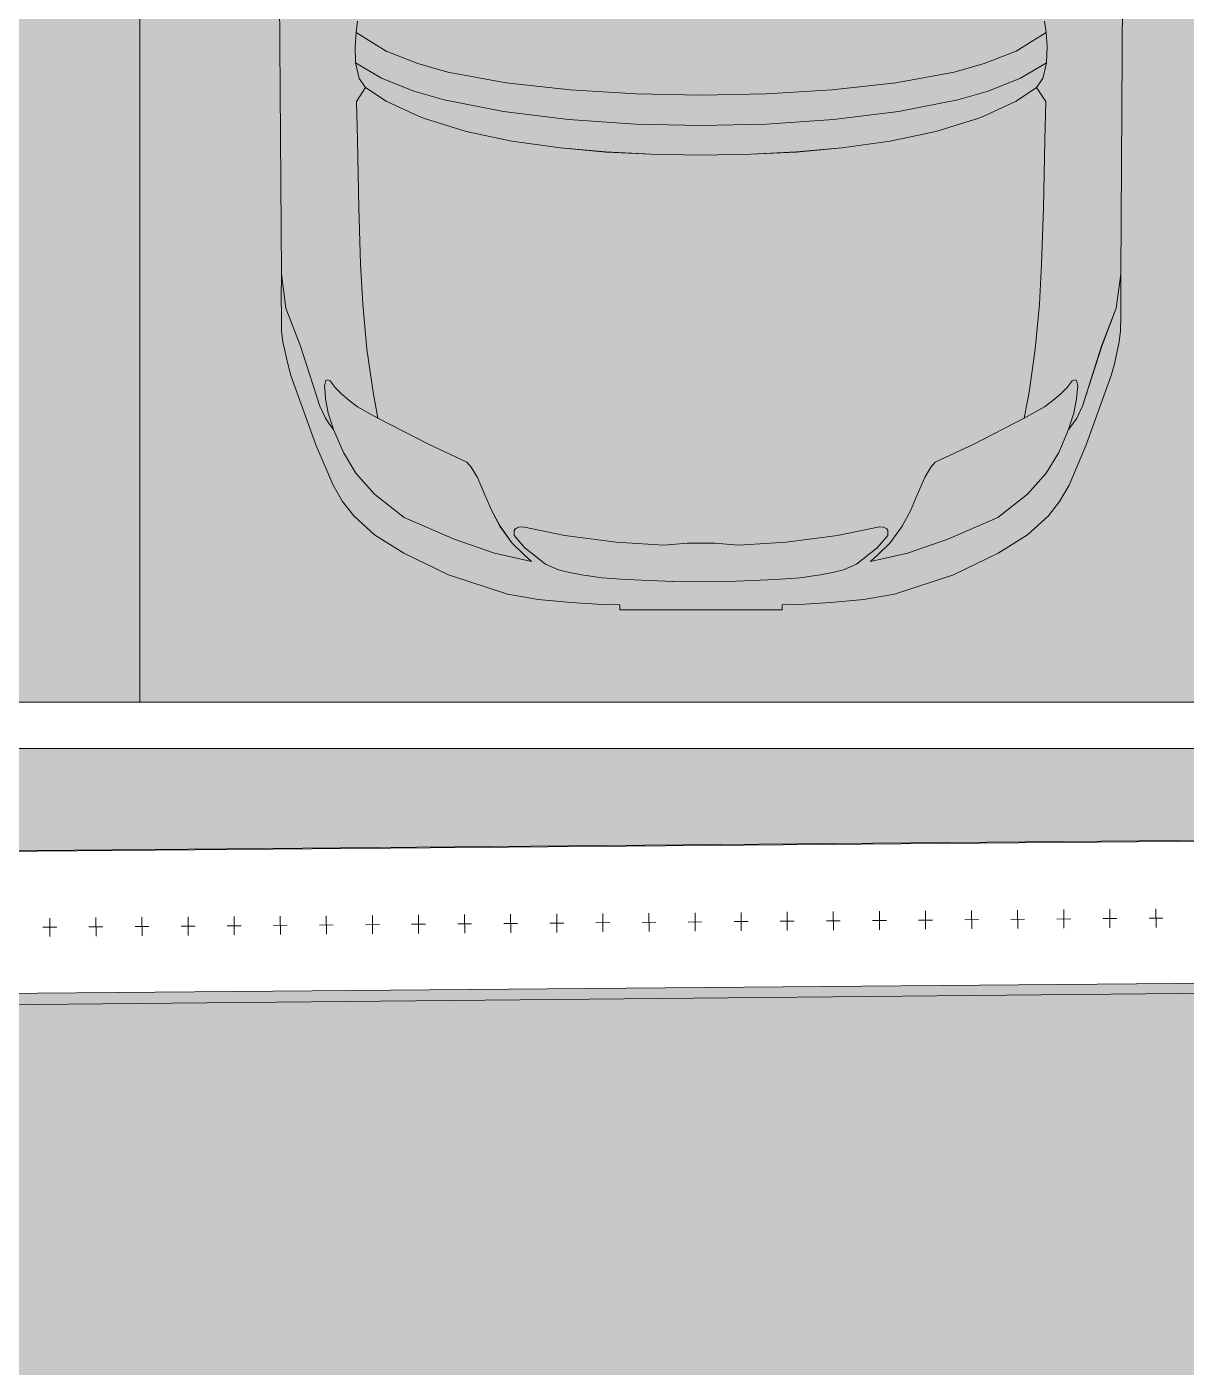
# Model space of a CAD drawing. Header units: millimetres. Extents: x -284281 to 1648660, y -821378 to -151356.
# Drawn here: x 225293 to 227802, y -272126 to -269226 of the extents above; entities that cross this region are included whole.
import ezdxf

# ---------------------------------------------------------------- set-up
doc = ezdxf.new("R2010")
doc.units = ezdxf.units.MM
doc.header["$MEASUREMENT"] = 0
doc.set_wipeout_variables(frame=1)
doc.linetypes.add('Wipeout_Contour', pattern=[1000, 0, -1000])
for name, color, linetype in [('Cars', 7, 'Continuous'), ('Divers - Dessin général', 7, 'Continuous'), ('Extérieur - Environnement', 7, 'Continuous'), ('Structure - Murs extérieurs', 7, 'Continuous'), ('TopoAlt', 7, 'Continuous')]:
    doc.layers.add(name, color=color, linetype=linetype)

# ---------------------------------------------------------------- blocks, each defined once
blk = doc.blocks.new('Dalle_3_1', base_point=(227756.7, -270775.9))
at = {"linetype": 'Continuous', "lineweight": 0, "true_color": 0x90b349}
blk.add_hatch(color=55, dxfattribs=at).paths.add_polyline_path([(227756.7, -270775.9), (227729.6, -270775.9), (227752.2, -270785.9)])
at = {"color": 7, "linetype": 'Continuous', "lineweight": 5, "flags": 128}
blk.add_lwpolyline([(227756.7, -270775.9), (227729.6, -270775.9), (227752.2, -270785.9)], close=True, dxfattribs=at)
blk = doc.blocks.new('Dalle_13_1', base_point=(250537.6, -270787.4))
at = {"linetype": 'Continuous', "lineweight": 0, "true_color": 0x90b349}
blk.add_hatch(color=55, dxfattribs=at).paths.add_polyline_path([(250537.6, -270787.4), (220537.6, -270787.4), (220537.6, -273253.3), (250548.6, -273114.3), (250537.7, -271092.1), (250537.7, -271092.1, -0.001346), (250537.6, -271062.3), (250537.6, -271062.3)])
at = {"color": 7, "linetype": 'Continuous', "lineweight": 5, "flags": 128}
blk.add_lwpolyline([(250537.6, -270787.4), (220537.6, -270787.4), (220537.6, -273253.3), (250548.6, -273114.3), (250537.7, -271092.1), (250537.7, -271092.1, -0.001346), (250537.6, -271062.3), (250537.6, -271062.3)], format="xyb", close=True, dxfattribs=at)
blk = doc.blocks.new('Mur_56_1', base_point=(218049.6, -271371.5))
at = {"color": 254, "linetype": 'Wipeout_Contour', "lineweight": 0, "ltscale": 1434044.950907383}
blk.add_wipeout([(218049.6, -271371.5), (250537.3, -271087.3), (250534.6, -270787.3), (218047, -271071.5)], dxfattribs=at).dxf.layer = 'TopoAlt'
at = {"layer": 'TopoAlt', "color": 190, "linetype": 'Continuous', "lineweight": 5, "true_color": 0x8002ff, "flags": 128}
for points in [[(250534.6, -270787.3), (218047, -271071.5)], [(218049.6, -271371.5), (250537.3, -271087.3)]]:
    blk.add_lwpolyline(points, dxfattribs=at)
blk = doc.blocks.new('Mur_61_1', base_point=(250537.6, -270787.3))
at = {"color": 254, "linetype": 'Wipeout_Contour', "lineweight": 0, "ltscale": 1436123.093929387}
blk.add_wipeout([(220637.6, -270787.3), (250437.6, -270787.3), (250437.6, -270687.3), (220637.6, -270687.3)], dxfattribs=at).dxf.layer = 'Structure - Murs extérieurs'
at = {"layer": 'Structure - Murs extérieurs', "color": 7, "linetype": 'Continuous', "lineweight": 5, "flags": 128}
for points in [[(250437.6, -270687.3), (220637.6, -270687.3)], [(220537.6, -270787.3), (250537.6, -270787.3)]]:
    blk.add_lwpolyline(points, dxfattribs=at)
blk = doc.blocks.new('Garde-corps_1_1')
at = {"color": 7, "linetype": 'Continuous', "lineweight": 5}
for p, q in [((225342.7, -271154.1), (225343, -271194.1)), ((225442.4, -271153.3), (225442.8, -271193.2)), ((225542.2, -271152.4), (225542.5, -271192.4)), ((225641.9, -271151.6), (225642.3, -271191.6)), ((225741.7, -271150.8), (225742, -271190.8)), ((225841.5, -271150), (225841.8, -271190)), ((225941.2, -271149.2), (225941.5, -271189.2)), ((226041, -271148.3), (226041.3, -271188.3)), ((226140.7, -271147.5), (226141.1, -271187.5)), ((226240.5, -271146.7), (226240.8, -271186.7)), ((226340.2, -271145.9), (226340.6, -271185.9)), ((226440, -271145.1), (226440.3, -271185.1)), ((226539.8, -271144.2), (226540.1, -271184.2)), ((226639.5, -271143.4), (226639.8, -271183.4)), ((226739.3, -271142.6), (226739.6, -271182.6)), ((226839, -271141.8), (226839.3, -271181.8)), ((226938.8, -271141), (226939.1, -271181)), ((227053.7, -271160), (227023.7, -271160.3)), ((227038.5, -271140.1), (227038.9, -271180.1)), ((227153.5, -271159.2), (227123.5, -271159.4)), ((227138.3, -271139.3), (227138.6, -271179.3)), ((227253.2, -271158.4), (227223.2, -271158.6)), ((227238, -271138.5), (227238.4, -271178.5)), ((227353, -271157.6), (227323, -271157.8)), ((227337.8, -271137.7), (227338.1, -271177.7)), ((227452.7, -271156.7), (227422.7, -271157)), ((227437.6, -271136.9), (227437.9, -271176.9)), ((227552.5, -271155.9), (227522.5, -271156.2)), ((227537.3, -271136), (227537.6, -271176)), ((227652.2, -271155.1), (227622.2, -271155.3)), ((227637.1, -271135.2), (227637.4, -271175.2)), ((227752, -271154.3), (227722, -271154.5)), ((227736.8, -271134.4), (227737.2, -271174.4)), ((225357.8, -271173.9), (225327.8, -271174.2)), ((225457.6, -271173.1), (225427.6, -271173.4)), ((225557.4, -271172.3), (225527.4, -271172.6)), ((225657.1, -271171.5), (225627.1, -271171.7)), ((225756.9, -271170.7), (225726.9, -271170.9)), ((225856.6, -271169.8), (225826.6, -271170.1)), ((225956.4, -271169), (225926.4, -271169.3)), ((226056.1, -271168.2), (226026.1, -271168.5)), ((226155.9, -271167.4), (226125.9, -271167.6)), ((226255.6, -271166.6), (226225.6, -271166.8)), ((226355.4, -271165.8), (226325.4, -271166)), ((226455.2, -271164.9), (226425.2, -271165.2)), ((226554.9, -271164.1), (226524.9, -271164.4)), ((226654.7, -271163.3), (226624.7, -271163.5)), ((226754.4, -271162.5), (226724.4, -271162.7)), ((226854.2, -271161.7), (226824.2, -271161.9)), ((226953.9, -271160.8), (226923.9, -271161.1))]:
    blk.add_line(p, q, dxfattribs=at)
blk = doc.blocks.new('Garde-corps_3_1')
at = {"color": 7, "linetype": 'Continuous', "lineweight": 5}
for p, q in [((225342.7, -271154.1), (225343, -271194.1)), ((225442.4, -271153.3), (225442.8, -271193.2)), ((225542.2, -271152.4), (225542.5, -271192.4)), ((225641.9, -271151.6), (225642.3, -271191.6)), ((225741.7, -271150.8), (225742, -271190.8)), ((225841.5, -271150), (225841.8, -271190)), ((225941.2, -271149.2), (225941.5, -271189.2)), ((226041, -271148.3), (226041.3, -271188.3)), ((226140.7, -271147.5), (226141.1, -271187.5)), ((226240.5, -271146.7), (226240.8, -271186.7)), ((226340.2, -271145.9), (226340.6, -271185.9)), ((226440, -271145.1), (226440.3, -271185.1)), ((226539.8, -271144.2), (226540.1, -271184.2)), ((226639.5, -271143.4), (226639.8, -271183.4)), ((226739.3, -271142.6), (226739.6, -271182.6)), ((226839, -271141.8), (226839.3, -271181.8)), ((226938.8, -271141), (226939.1, -271181)), ((227053.7, -271160), (227023.7, -271160.3)), ((227038.5, -271140.1), (227038.9, -271180.1)), ((227153.5, -271159.2), (227123.5, -271159.4)), ((227138.3, -271139.3), (227138.6, -271179.3)), ((227253.2, -271158.4), (227223.2, -271158.6)), ((227238, -271138.5), (227238.4, -271178.5)), ((227353, -271157.6), (227323, -271157.8)), ((227337.8, -271137.7), (227338.1, -271177.7)), ((227452.7, -271156.7), (227422.7, -271157)), ((227437.6, -271136.9), (227437.9, -271176.9)), ((227552.5, -271155.9), (227522.5, -271156.2)), ((227537.3, -271136), (227537.6, -271176)), ((227652.2, -271155.1), (227622.2, -271155.3)), ((227637.1, -271135.2), (227637.4, -271175.2)), ((227752, -271154.3), (227722, -271154.5)), ((227736.8, -271134.4), (227737.2, -271174.4)), ((225357.8, -271173.9), (225327.8, -271174.2)), ((225457.6, -271173.1), (225427.6, -271173.4)), ((225557.4, -271172.3), (225527.4, -271172.6)), ((225657.1, -271171.5), (225627.1, -271171.7)), ((225756.9, -271170.7), (225726.9, -271170.9)), ((225856.6, -271169.8), (225826.6, -271170.1)), ((225956.4, -271169), (225926.4, -271169.3)), ((226056.1, -271168.2), (226026.1, -271168.5)), ((226155.9, -271167.4), (226125.9, -271167.6)), ((226255.6, -271166.6), (226225.6, -271166.8)), ((226355.4, -271165.8), (226325.4, -271166)), ((226455.2, -271164.9), (226425.2, -271165.2)), ((226554.9, -271164.1), (226524.9, -271164.4)), ((226654.7, -271163.3), (226624.7, -271163.5)), ((226754.4, -271162.5), (226724.4, -271162.7)), ((226854.2, -271161.7), (226824.2, -271161.9)), ((226953.9, -271160.8), (226923.9, -271161.1))]:
    blk.add_line(p, q, dxfattribs=at)
blk = doc.blocks.new('Car 0025')
at = {"layer": 'Cars', "color": 7, "linetype": 'Continuous', "lineweight": 13}
for p, q in [((-924.7, 1389.7), (-920.5, 734.5)), ((-924.7, 1389.7), (-920.5, 734.5)), ((896.3, 734.5), (900.5, 1389.7)), ((900.5, 1389.7), (896.3, 734.5)), ((-755.5, 1282.4), (-758.8, 1257.5)), ((731.3, 1282.4), (734.6, 1257.5)), ((-758.8, 1257.5), (-760.9, 1227.1)), ((-694, 1217.1), (-758.8, 1257.5)), ((669.8, 1217.1), (734.6, 1257.5)), ((734.6, 1257.5), (736.7, 1227.1)), ((-760.9, 1227.1), (-760.1, 1191.7)), ((736.7, 1227.1), (735.9, 1191.7)), ((-703.8, 1158.5), (-760.1, 1191.7)), ((-760.1, 1191.7), (-751.8, 1158)), ((-625.2, 1190.8), (-694, 1217.1)), ((-560.1, 1172.1), (-625.2, 1190.8)), ((535.9, 1172.1), (601, 1190.8)), ((601, 1190.8), (669.8, 1217.1)), ((679.6, 1158.5), (735.9, 1191.7)), ((735.9, 1191.7), (727.6, 1158)), ((-433.8, 1148.7), (-560.1, 1172.1)), ((409.6, 1148.7), (535.9, 1172.1)), ((-738.5, 1138.6), (-758, 1108.3)), ((-751.8, 1158), (-751.8, 1158)), ((-738.5, 1138.6), (-751.8, 1158)), ((-738.5, 1138.6), (-738.5, 1138.6)), ((-738.5, 1138.6), (-693.9, 1108.9)), ((-633.6, 1130.9), (-703.8, 1158.5)), ((-295.6, 1133.3), (-433.8, 1148.7)), ((-152.7, 1124.9), (-295.6, 1133.3)), ((128.5, 1124.9), (271.4, 1133.3)), ((271.4, 1133.3), (409.6, 1148.7)), ((609.4, 1130.9), (679.6, 1158.5)), ((714.3, 1138.6), (669.7, 1108.9)), ((714.3, 1138.6), (727.6, 1158)), ((714.3, 1138.6), (714.3, 1138.6)), ((714.3, 1138.6), (733.8, 1108.3)), ((727.6, 1158), (727.6, 1158)), ((-758, 1108.3), (-755.8, 1024.9)), ((-693.9, 1108.9), (-624, 1076.3)), ((-567.9, 1112.1), (-633.6, 1130.9)), ((-439.5, 1086.6), (-567.9, 1112.1)), ((-12.1, 1122.4), (-152.7, 1124.9)), ((-12.1, 1122.4), (128.5, 1124.9)), ((415.3, 1086.6), (543.7, 1112.1)), ((543.7, 1112.1), (609.4, 1130.9)), ((669.7, 1108.9), (599.8, 1076.3)), ((733.8, 1108.3), (731.7, 1024.9)), ((-624, 1076.3), (-610.9, 1071.4)), ((-298.8, 1069.2), (-439.5, 1086.6)), ((274.6, 1069.2), (415.3, 1086.6)), ((599.8, 1076.3), (586.8, 1071.4)), ((-610.9, 1071.4), (-520.4, 1043.6)), ((-154, 1059.4), (-298.8, 1069.2)), ((-12.1, 1056.3), (-154, 1059.4)), ((-12.1, 1056.3), (129.8, 1059.4)), ((129.8, 1059.4), (274.6, 1069.2)), ((586.8, 1071.4), (496.2, 1043.6)), ((-755.8, 1025), (-753.2, 878.1)), ((-755.8, 1024.9), (-755.8, 1024.9)), ((-520.4, 1043.6), (-421.4, 1022.7)), ((-421.4, 1022.7), (-316.5, 1007.9)), ((397.2, 1022.7), (292.3, 1007.9)), ((496.2, 1043.6), (397.2, 1022.7)), ((731.7, 1025), (729, 878.1)), ((731.6, 1024.9), (731.6, 1024.9)), ((-316.5, 1007.9), (-218.5, 999.1)), ((-218.5, 999.1), (-119.9, 994.1)), ((-119.9, 994.1), (-12.1, 992.4)), ((95.7, 994.1), (-12.1, 992.4)), ((194.3, 999.1), (95.7, 994.1)), ((292.3, 1007.9), (194.3, 999.1)), ((-753.2, 878.1), (-748.9, 756.7)), ((729, 878.1), (724.7, 756.7)), ((-748.9, 756.7), (-744.4, 670.1)), ((724.7, 756.7), (720.2, 670.1)), ((-920.5, 734.5), (-920.6, 683.7)), ((-920.5, 734.5), (-920.6, 683.7)), ((-920.5, 734.5), (-910.7, 661.1)), ((896.3, 734.5), (886.5, 661.1)), ((896.4, 683.7), (896.3, 734.5)), ((896.3, 734.5), (896.4, 683.7)), ((-920.6, 683.7), (-920.5, 645.6)), ((-920.6, 683.7), (-920.5, 645.6)), ((-744.4, 670.2), (-735.6, 572.8)), ((-735.6, 572.8), (-744.3, 670.1)), ((720.2, 670.2), (711.4, 572.8)), ((711.4, 572.8), (720.1, 670.1)), ((896.3, 645.6), (896.4, 683.7)), ((896.4, 683.7), (896.3, 645.6)), ((-920.5, 645.6), (-920, 612.5)), ((-920.5, 645.6), (-920, 612.5)), ((-910.7, 661.1), (-879.2, 578.8)), ((886.5, 661.1), (855, 578.8)), ((895.8, 612.5), (896.3, 645.6)), ((896.3, 645.6), (895.8, 612.5)), ((-920, 612.5), (-917.2, 588.4)), ((-920, 612.5), (-917.2, 588.4)), ((-899.6, 632.1), (-899.5, 631.1)), ((875.4, 632.1), (875.3, 631.1)), ((893, 588.4), (895.8, 612.5)), ((895.8, 612.5), (893, 588.4)), ((-917.2, 588.4), (-906.8, 541)), ((-906.8, 541), (-917.2, 588.4)), ((882.6, 541), (893, 588.4)), ((882.6, 541), (893, 588.4)), ((-879.2, 578.8), (-837.6, 449.2)), ((-735.6, 572.8), (-722, 479.6)), ((711.4, 572.8), (697.8, 479.6)), ((855, 578.8), (813.4, 449.2)), ((-906.8, 541), (-899.8, 515.5)), ((-899.8, 515.5), (-906.8, 541)), ((875.6, 515.5), (882.6, 541)), ((875.6, 515.5), (882.6, 541)), ((-899.8, 515.5), (-846, 365.6)), ((-846, 365.6), (-899.8, 515.5)), ((-824.6, 504.7), (-827.3, 493)), ((-820.1, 506), (-824.6, 504.7)), ((-815.2, 503.8), (-820.1, 506)), ((-804.3, 489.5), (-815.2, 503.8)), ((780.1, 489.5), (791, 503.8)), ((791, 503.8), (795.9, 506)), ((795.9, 506), (800.4, 504.7)), ((800.4, 504.7), (803.1, 493)), ((821.8, 365.6), (875.6, 515.5)), ((821.8, 365.6), (875.6, 515.5)), ((-827.3, 493), (-826, 479.9)), ((-826, 479.9), (-825, 465)), ((-825, 465), (-819.1, 434.2)), ((-790.7, 476), (-804.3, 489.5)), ((-773.6, 461.2), (-790.7, 476)), ((-722, 479.6), (-711.7, 423.4)), ((697.8, 479.6), (687.5, 423.4)), ((749.4, 461.2), (766.5, 476)), ((766.5, 476), (780.1, 489.5)), ((800.8, 465), (794.9, 434.2)), ((801.8, 479.9), (800.8, 465)), ((803.1, 493), (801.8, 479.9)), ((-825.2, 422.9), (-837.6, 449.2)), ((-755.7, 447.9), (-773.6, 461.2)), ((-711.7, 423.4), (-755.7, 447.9)), ((687.5, 423.4), (731.5, 447.9)), ((731.5, 447.9), (749.4, 461.2)), ((801, 422.9), (813.4, 449.2)), ((-814.8, 408.3), (-825.2, 422.9)), ((-819.1, 434.2), (-812.8, 414.4)), ((-807.5, 399), (-814.8, 408.3)), ((-812.8, 414.4), (-807.5, 399)), ((-602.3, 367), (-711.7, 423.4)), ((578.1, 367), (687.5, 423.4)), ((788.6, 414.4), (783.3, 399)), ((783.3, 399), (790.6, 408.3)), ((794.9, 434.2), (788.6, 414.4)), ((790.6, 408.3), (801, 422.9)), ((-786.3, 348.7), (-807.5, 399)), ((762.1, 348.7), (783.3, 399)), ((-846, 365.6), (-808.7, 278.6)), ((-808.7, 278.6), (-846, 365.6)), ((-759.1, 304.4), (-786.3, 348.7)), ((-518.8, 327.9), (-602.3, 367)), ((494.6, 327.9), (578.1, 367)), ((734.9, 304.4), (762.1, 348.7)), ((784.5, 278.6), (821.8, 365.6)), ((784.5, 278.6), (821.8, 365.6)), ((-509.5, 317.5), (-518.8, 327.9)), ((485.3, 317.5), (494.6, 327.9)), ((-718.8, 259), (-759.1, 304.4)), ((-496.3, 294.8), (-509.5, 317.5)), ((-480.1, 257), (-496.3, 294.8)), ((455.9, 257), (472.1, 294.8)), ((472.1, 294.8), (485.3, 317.5)), ((694.6, 259), (734.9, 304.4)), ((-808.7, 278.6), (-788.2, 243.2)), ((-808.7, 278.6), (-788.2, 243.2)), ((764, 243.2), (784.5, 278.6)), ((784.5, 278.6), (764, 243.2)), ((-788.2, 243.2), (-764, 211.8)), ((-788.2, 243.2), (-764, 211.8)), ((-654.4, 208.3), (-718.8, 259)), ((-465.1, 222.6), (-480.1, 257)), ((440.9, 222.6), (455.9, 257)), ((630.2, 208.3), (694.6, 259)), ((739.8, 211.8), (764, 243.2)), ((764, 243.2), (739.8, 211.8)), ((-764, 211.8), (-719, 170.5)), ((-764, 211.8), (-719, 170.5)), ((-654.4, 208.3), (-546.4, 161.2)), ((-447.3, 189.6), (-465.1, 222.6)), ((423.1, 189.6), (440.9, 222.6)), ((630.2, 208.3), (522.2, 161.2)), ((694.8, 170.5), (739.8, 211.8)), ((739.8, 211.8), (694.8, 170.5)), ((-421.5, 153.3), (-447.3, 189.6)), ((-416.6, 180.1), (-414.1, 184)), ((-416.4, 169.3), (-416.6, 180.1)), ((-414.1, 184), (-406.9, 187.6)), ((-406.9, 187.6), (-398, 187.9)), ((-398, 187.9), (-307.1, 169.4)), ((373.8, 187.9), (282.9, 169.4)), ((382.7, 187.6), (373.8, 187.9)), ((389.9, 184), (382.7, 187.6)), ((392.4, 180.1), (389.9, 184)), ((392.2, 169.3), (392.4, 180.1)), ((397.3, 153.3), (423.1, 189.6)), ((-719, 170.5), (-655.3, 130.9)), ((-719, 170.5), (-655.3, 130.9)), ((-546.4, 161.2), (-459.2, 131.1)), ((-395.7, 128), (-421.5, 153.3)), ((-393.4, 142.5), (-416.4, 169.3)), ((-307.1, 169.4), (-196.1, 155)), ((-196.1, 155), (-92.9, 148.1)), ((-41.8, 152.8), (-92.9, 148.1)), ((-41.8, 152.8), (-11.3, 152.8)), ((17.6, 152.8), (-12.9, 152.8)), ((17.6, 152.8), (68.7, 148.1)), ((171.9, 155), (68.7, 148.1)), ((282.9, 169.4), (171.9, 155)), ((369.2, 142.5), (392.2, 169.3)), ((371.5, 128), (397.3, 153.3)), ((522.2, 161.2), (435, 131.1)), ((631.1, 130.9), (694.8, 170.5)), ((694.8, 170.5), (631.1, 130.9)), ((-655.3, 130.9), (-558.5, 84.1)), ((-655.3, 130.9), (-558.5, 84.1)), ((-378.9, 113.2), (-459.2, 131.1)), ((-378.9, 113.2), (-395.7, 128)), ((-348.6, 107.3), (-393.4, 142.5)), ((324.4, 107.3), (369.2, 142.5)), ((354.7, 113.2), (435, 131.1)), ((354.7, 113.2), (371.5, 128)), ((534.3, 84.1), (631.1, 130.9)), ((631.1, 130.9), (534.3, 84.1)), ((-320.4, 95.1), (-348.6, 107.3)), ((-320.4, 95.1), (-296.9, 89)), ((-296.9, 89), (-270.9, 84)), ((272.7, 89), (246.7, 84)), ((296.3, 95.1), (272.7, 89)), ((296.3, 95.1), (324.4, 107.3)), ((-558.5, 84.1), (-431, 42.5)), ((-431, 42.5), (-558.5, 84.1)), ((-270.9, 84), (-226, 78.1)), ((-226, 78.1), (-174.1, 74.2)), ((-54.7, 69.2), (-174.1, 74.2)), ((-73.2, 69.9), (-72.6, 69.9)), ((-12.1, 69.6), (-54.7, 69.2)), ((-12.1, 69.6), (30.5, 69.2)), ((30.5, 69.2), (149.9, 74.2)), ((49, 69.9), (48.4, 69.9)), ((201.8, 78.1), (149.9, 74.2)), ((246.7, 84), (201.8, 78.1)), ((406.8, 42.5), (534.3, 84.1)), ((406.8, 42.5), (534.3, 84.1)), ((-431, 42.5), (-364.7, 30.9)), ((-364.7, 30.9), (-431, 42.5)), ((-364.7, 30.9), (-293.1, 24.3)), ((-293.1, 24.3), (-364.7, 30.9)), ((268.9, 24.3), (340.5, 30.9)), ((268.9, 24.3), (340.5, 30.9)), ((340.5, 30.9), (406.8, 42.5)), ((340.5, 30.9), (406.8, 42.5)), ((-293.1, 24.3), (-225.1, 20.2)), ((-225.1, 20.2), (-293.1, 24.3)), ((-225.1, 20.2), (-187.9, 19.2)), ((-187.9, 19.2), (-225.1, 20.2)), ((-187.9, 19.2), (-187.9, 8.3)), ((-187.9, 8.3), (-187.9, 19.2)), ((-187.9, 8.3), (163.7, 8.3)), ((-187.9, 8.3), (-12.1, 8.3)), ((163.7, 8.3), (-12.1, 8.3)), ((163.7, 19.2), (200.9, 20.2)), ((163.7, 19.2), (200.9, 20.2)), ((163.7, 8.3), (163.7, 19.2)), ((163.7, 8.3), (163.7, 19.2)), ((200.9, 20.2), (268.9, 24.3)), ((200.9, 20.2), (268.9, 24.3))]:
    blk.add_line(p, q, dxfattribs=at)

msp = doc.modelspace()

# ---------------------------------------------------------------- hatches: boundary and pattern name
at = {"linetype": 'Continuous', "lineweight": 0, "true_color": 0x6f6f6f}
h = msp.add_hatch(color=8, dxfattribs=at)
h.paths.add_polyline_path([(141848.4421, -295062.57111), (269220.82107, -293826.86817), (269220.82107, -270902.73426), (268763.04853, -270902.73426), (254213.59981, -271040.57524), (254213.59981, -163437.63526), (153156.19977, -163437.63526), (153156.19977, -271040.57524), (153182.9625, -271040.57014), (153183.14559, -272000.51417, -0.4094273642), (149183.68145, -275935.04226), (141848.4421, -275935.04226)])
h.paths.add_polyline_path([(158435.58359, -260639.95299), (155145.58359, -260639.95299), (155145.58359, -248364.9528), (155145.58359, -243089.97435), (155145.58359, -242189.97435), (158435.58359, -242189.97435)], flags=0)
h.paths.add_polyline_path([(161503.43335, -171995.57011), (161503.43335, -193810.57122), (161503.43335, -230015.57011), (161503.43335, -260810.57129), (196775.04197, -260810.57129), (196775.04197, -222495.57011), (186955.54197, -222495.57011), (186955.54197, -218295.57011), (196754.55038, -218295.57011), (196754.55038, -208495.57004), (196754.55038, -204495.57011), (193355.54197, -204495.57011), (193355.54197, -195161.53481), (195576.03357, -195161.53481), (195576.03357, -189810.57129), (217850.06795, -189810.57129), (217850.06795, -262266.88531), (245610.04479, -262266.88531), (245610.04479, -253395.57129), (245626.03357, -253395.57129), (246426.03357, -253395.57129), (247826.03357, -253395.57129), (247826.03357, -248005.57129), (247826.03357, -246605.57129), (245626.03357, -246605.57129), (245610.04479, -246605.57129), (245610.04479, -171995.57011), (212806.27958, -171995.57011)], flags=0)
h.paths.add_polyline_path([(162737.04244, -269433.91257, -0.0903186603), (162858.77258, -268727.62319, -0.2014487277), (163912.63869, -267592.73981, -0.1042114453), (164718.00561, -267415.05524), (165317.97869, -267409.37112, -0.1040446075), (166125.35422, -267571.24421, -0.2382554567), (167284.25653, -268953.31764, -0.0551886218), (167336.83602, -269390.33428), (167338.93075, -269611.43843), (167351.04633, -270890.26697), (167092.5827, -271892.76052, -0.2679491924), (165370.08316, -272909.1243), (164770.11009, -272914.80843, -0.1937174639), (163379.25202, -272370.18517, -0.0705687558), (163028.66346, -271931.26196, -0.1316524976), (162751.25276, -270933.84526)], flags=0)
h.paths.add_polyline_path([(175327.75206, -275599.00212, -0.4157910988), (173316.98603, -273599.0311), (173316.98603, -273452.05237), (173330.48786, -267377.82411, -0.3805567013), (175316.98603, -265609.82626), (175394.71409, -265609.82626), (175394.71409, -270609.82626), (190394.71409, -270609.82626), (190394.71409, -265609.82626), (195356.19118, -265609.82626, -0.4142135624), (196856.19118, -267109.82626), (196856.19118, -273660.69924, -0.3455016121), (195137.28541, -275433.43196)], flags=0)
h.paths.add_polyline_path([(205510.09252, -271504.08297, -0.1344739343), (205230.94767, -270484.93746), (205230.94767, -268984.93746, -0.4142135624), (207230.94767, -266984.93746), (207830.94767, -266984.93746, -0.4142135624), (209830.94767, -268984.93746), (209830.94767, -270484.93746, -0.1288203455), (209574.03043, -271465.58136, -0.2709362909), (207830.94767, -272484.93746), (207230.94767, -272484.93746, -0.2649799965)], flags=0)
h.paths.add_polyline_path([(217862.68721, -273329.32486), (217869.94938, -267730.33623, -0.0985615086), (218100.71805, -266943.72092), (218117.68082, -266951.54513, -0.2588490016), (219955.479, -265605.82722), (219953.14148, -265587.29374), (220637.56856, -265587.29374), (220637.56856, -265687.29374), (220637.56856, -270687.29374), (250537.56856, -270687.29374), (250537.56856, -265687.29374), (252208.00356, -265687.29374), (254186.29382, -265687.29374), (254186.29382, -267687.29374), (254186.29382, -271062.25464, 0.001345761), (254186.3228, -271073.02067), (254197.20856, -273095.23292, -0.4142135624), (252208.00356, -275105.96997), (243484.53401, -275105.96997, -0.0051889555), (243431.43827, -275116.10287), (235447.992, -275196.19066), (220071.01237, -275253.23979, -0.3865533313), (217873.0891, -273475.38502, -0.0251892193)], flags=0)
at = {"linetype": 'Continuous', "lineweight": 0, "true_color": 0x90b349}
msp.add_hatch(color=55, dxfattribs=at).paths.add_polyline_path([(250537.56856, -270787.35355), (220537.56856, -270787.35355), (220537.56856, -273253.26877), (250548.61514, -273114.34105), (250537.72938, -271092.1288), (250537.66391, -271092.12915, -0.001345761), (250537.5835, -271062.25464), (250537.56856, -271062.25464)])

# ---------------------------------------------------------------- linework, layer by layer
at = {"color": 9, "linetype": 'Continuous', "lineweight": 5}
msp.add_lwpolyline([(217873.0891, -273475.38502, 0.3865533313), (220071.01237, -275253.23979), (235447.992, -275196.19066), (243431.43827, -275116.10287, 0.0051889555), (243484.53401, -275105.96997), (252208.00356, -275105.96997, 0.4142135624), (254197.20856, -273095.23292), (254186.3228, -271073.02067, -0.001345761), (254186.29382, -271062.25464), (254186.29382, -267687.29374), (254186.29382, -265687.29374), (252208.00356, -265687.29374), (250537.56856, -265687.29374), (250537.56856, -270687.29374), (220637.56856, -270687.29374), (220637.56856, -265687.29374), (220637.56856, -265587.29374), (219953.14148, -265587.29374), (219955.479, -265605.82722, 0.2588490016), (218117.68082, -266951.54513), (218100.71805, -266943.72092, 0.0985615086), (217869.94938, -267730.33623), (217862.68721, -273329.32486, 0.0251892193)], format="xyb", close=True, dxfattribs=at)
at = {"color": 7, "linetype": 'Continuous', "lineweight": 5}
msp.add_lwpolyline([(250537.56856, -270787.35355), (220537.56856, -270787.35355), (220537.56856, -273253.26877), (250548.61514, -273114.34105), (250537.72938, -271092.1288), (250537.66391, -271092.12915, -0.001345761), (250537.5835, -271062.25464), (250537.56856, -271062.25464)], format="xyb", close=True, dxfattribs=at)
at = {"layer": 'Extérieur - Environnement', "color": 7, "linetype": 'Continuous', "lineweight": 13}
for p, q in [((225839.79262, -269106.12444), (225843.94365, -269761.2809)), ((225839.79262, -269106.12444), (225843.94365, -269761.2809)), ((227660.83428, -269761.2809), (227664.9853, -269106.12444)), ((227664.9853, -269106.12444), (227660.83428, -269761.2809)), ((226009.00238, -269213.35195), (226005.71237, -269238.27627)), ((227495.77554, -269213.35195), (227499.06555, -269238.27627)), ((226005.71237, -269238.27627), (226003.56921, -269268.70409)), ((226070.52568, -269278.71115), (226005.71237, -269238.27627)), ((227434.25224, -269278.71115), (227499.06555, -269238.27627)), ((227499.06555, -269238.27627), (227501.20871, -269268.70409)), ((226003.56921, -269268.70409), (226004.34856, -269304.06619)), ((227501.20871, -269268.70409), (227500.42936, -269304.06619)), ((226060.72695, -269337.28554), (226004.34856, -269304.06619)), ((226004.34856, -269304.06619), (226012.67652, -269337.78359)), ((226139.28148, -269304.96647), (226070.52238, -269278.70989)), ((227365.49645, -269304.96647), (227434.25554, -269278.70989)), ((227444.05097, -269337.28554), (227500.42936, -269304.06619)), ((227500.42936, -269304.06619), (227492.1014, -269337.78359)), ((226204.41747, -269323.67754), (226139.27519, -269304.96466)), ((226330.70959, -269347.10029), (226204.41203, -269323.67653)), ((227174.06833, -269347.10029), (227300.36589, -269323.67653)), ((227300.36046, -269323.67754), (227365.50273, -269304.96466)), ((226025.99246, -269357.14103), (226006.46151, -269387.53016)), ((226012.67652, -269337.78359), (226012.70278, -269337.79852)), ((226025.99246, -269357.14103), (226012.67652, -269337.78359)), ((226025.99826, -269357.18062), (226025.99246, -269357.14103)), ((226025.99826, -269357.18062), (226070.60131, -269386.89845)), ((226130.93028, -269364.90883), (226060.72695, -269337.28554)), ((226468.85327, -269362.46162), (226330.70959, -269347.10029)), ((227035.92465, -269362.46162), (227174.06833, -269347.10029)), ((227373.84764, -269364.90883), (227444.05097, -269337.28554)), ((227478.77966, -269357.18062), (227434.17661, -269386.89845)), ((227478.77966, -269357.18062), (227478.78546, -269357.14103)), ((227478.78546, -269357.14103), (227492.1014, -269337.78359)), ((227478.78546, -269357.14103), (227498.31641, -269387.53016)), ((227492.1014, -269337.78359), (227492.07514, -269337.79852)), ((226006.46151, -269387.53016), (226008.64052, -269470.88184)), ((226070.60131, -269386.89845), (226140.48014, -269419.47351)), ((226196.57699, -269383.67403), (226130.93028, -269364.90883)), ((226325.01931, -269409.2231), (226196.57699, -269383.67403)), ((226611.78321, -269370.86361), (226468.85082, -269362.46135)), ((226752.41805, -269373.42369), (226611.78108, -269370.86348)), ((226752.35987, -269373.42369), (226892.99684, -269370.86348)), ((226892.99471, -269370.86361), (227035.9271, -269362.46135)), ((227179.75861, -269409.2231), (227308.20093, -269383.67403)), ((227308.20093, -269383.67403), (227373.84764, -269364.90883)), ((227434.17661, -269386.89845), (227364.29778, -269419.47351)), ((227498.31641, -269387.53016), (227496.1374, -269470.88184)), ((226140.48014, -269419.47351), (226153.54053, -269424.33559)), ((226465.70071, -269426.56247), (226325.01931, -269409.2231)), ((227039.07721, -269426.56247), (227179.75861, -269409.2231)), ((227364.29778, -269419.47351), (227351.23739, -269424.33559)), ((226153.54053, -269424.33624), (226244.08144, -269452.15012)), ((226610.48515, -269436.38019), (226465.70071, -269426.56247)), ((226752.38896, -269439.48807), (226610.48515, -269436.38019)), ((226752.38896, -269439.48807), (226894.29277, -269436.38019)), ((226894.29277, -269436.38019), (227039.07721, -269426.56247)), ((227351.23739, -269424.33624), (227260.69648, -269452.15012)), ((226008.63938, -269470.81865), (226011.2848, -269617.64414)), ((226008.64177, -269470.86474), (226008.64224, -269470.88184)), ((226244.08144, -269452.15012), (226343.1289, -269473.07881)), ((226343.1289, -269473.07881), (226448.03596, -269487.90326)), ((227161.64902, -269473.07881), (227056.74196, -269487.90326)), ((227260.69648, -269452.15012), (227161.64902, -269473.07881)), ((227496.13854, -269470.81865), (227493.49312, -269617.64414)), ((227496.13615, -269470.86474), (227496.13568, -269470.88184)), ((226448.03596, -269487.90326), (226545.99751, -269496.69868)), ((226545.99751, -269496.69868), (226644.56994, -269501.67525)), ((226644.56994, -269501.67525), (226752.39546, -269503.41935)), ((226860.20798, -269501.67525), (226752.38246, -269503.41935)), ((226958.78041, -269496.69868), (226860.20798, -269501.67525)), ((227056.74196, -269487.90326), (226958.78041, -269496.69868)), ((226011.2848, -269617.64414), (226015.57686, -269739.10257)), ((227493.49312, -269617.64414), (227489.20106, -269739.10257)), ((226015.57686, -269739.10257), (226020.1139, -269825.64174)), ((227489.20106, -269739.10257), (227484.66402, -269825.64174)), ((225843.94365, -269761.2809), (225843.86053, -269812.10443)), ((225843.94365, -269761.2809), (225843.86053, -269812.10443)), ((225843.94365, -269761.2809), (225853.78672, -269834.64628)), ((227660.83428, -269761.2809), (227650.9912, -269834.64628)), ((227660.91739, -269812.10443), (227660.83428, -269761.2809)), ((227660.83428, -269761.2809), (227660.91739, -269812.10443)), ((225843.86053, -269812.10443), (225843.97135, -269850.17549)), ((225843.86053, -269812.10443), (225843.97135, -269850.17549)), ((226020.11198, -269825.6205), (226028.8927, -269922.93505)), ((226028.8927, -269922.93505), (226020.14171, -269825.64174)), ((227484.66594, -269825.6205), (227475.88522, -269922.93505)), ((227475.88522, -269922.93505), (227484.63621, -269825.64174)), ((227660.80657, -269850.17549), (227660.91739, -269812.10443)), ((227660.91739, -269812.10443), (227660.80657, -269850.17549)), ((225843.97135, -269850.17549), (225844.49816, -269883.28596)), ((225843.97135, -269850.17549), (225844.49816, -269883.28596)), ((225853.78672, -269834.64628), (225885.31238, -269917.01103)), ((227650.9912, -269834.64628), (227619.46554, -269917.01103)), ((227660.27976, -269883.28596), (227660.80657, -269850.17549)), ((227660.80657, -269850.17549), (227660.27976, -269883.28596)), ((225844.49816, -269883.28596), (225847.29866, -269907.43008)), ((225844.49816, -269883.28596), (225847.29866, -269907.43008)), ((225864.90148, -269863.68497), (225864.95298, -269864.69694)), ((227639.87645, -269863.68497), (227639.82494, -269864.69694)), ((227657.47926, -269907.43008), (227660.27976, -269883.28596)), ((227660.27976, -269883.28596), (227657.47926, -269907.43008)), ((225847.29866, -269907.43008), (225857.69625, -269954.78576)), ((225857.69625, -269954.78576), (225847.29866, -269907.43008)), ((227647.08167, -269954.78576), (227657.47926, -269907.43008)), ((227647.08167, -269954.78576), (227657.47926, -269907.43008)), ((225885.31238, -269917.01103), (225926.9133, -270046.60936)), ((226028.8927, -269922.93505), (226042.51488, -270016.17977)), ((227475.88522, -269922.93505), (227462.26304, -270016.17977)), ((227619.46554, -269917.01103), (227577.86462, -270046.60936)), ((225857.69625, -269954.78576), (225864.71123, -269980.29071)), ((225864.71123, -269980.29071), (225857.69625, -269954.78576)), ((227640.06669, -269980.29071), (227647.08167, -269954.78576)), ((227640.06669, -269980.29071), (227647.08167, -269954.78576)), ((225864.71123, -269980.29071), (225918.5294, -270130.22636)), ((225918.5294, -270130.22636), (225864.71123, -269980.29071)), ((225939.91787, -269991.06556), (225937.18451, -270002.76857)), ((225944.37137, -269989.80043), (225939.91787, -269991.06556)), ((225949.2591, -269991.95746), (225944.37137, -269989.80043)), ((225960.19787, -270006.24783), (225949.2591, -269991.95746)), ((227544.58006, -270006.24783), (227555.51882, -269991.95746)), ((227555.51882, -269991.95746), (227560.40655, -269989.80043)), ((227560.40655, -269989.80043), (227564.86005, -269991.06556)), ((227564.86005, -269991.06556), (227567.59341, -270002.76857)), ((227586.24852, -270130.22636), (227640.06669, -269980.29071)), ((227586.24852, -270130.22636), (227640.06669, -269980.29071)), ((225937.18451, -270002.76857), (225938.49834, -270015.8633)), ((225938.49834, -270015.8633), (225939.44466, -270030.7926)), ((225973.81994, -270019.78551), (225960.19787, -270006.24783)), ((225990.89346, -270034.58812), (225973.81994, -270019.78551)), ((226042.51071, -270016.15698), (226052.79121, -270072.41751)), ((227462.26721, -270016.15698), (227451.98671, -270072.41751)), ((227513.88446, -270034.58812), (227530.95798, -270019.78551)), ((227530.95798, -270019.78551), (227544.58006, -270006.24783)), ((227566.27958, -270015.8633), (227565.33326, -270030.7926)), ((227567.59341, -270002.76857), (227566.27958, -270015.8633)), ((225939.24988, -270072.92354), (225926.9133, -270046.60936)), ((225939.44466, -270030.7926), (225945.35115, -270061.59997)), ((226008.83541, -270047.87284), (225990.89346, -270034.58812)), ((226052.79121, -270072.41751), (226008.83541, -270047.87284)), ((227451.98671, -270072.41751), (227495.94251, -270047.87284)), ((227495.94251, -270047.87284), (227513.88446, -270034.58812)), ((227565.33326, -270030.7926), (227559.42677, -270061.59997)), ((227565.52804, -270072.92354), (227577.86462, -270046.60936)), ((225949.69329, -270087.47329), (225939.24988, -270072.92354)), ((225945.35115, -270061.59997), (225951.69728, -270081.40036)), ((225951.69728, -270081.40036), (225957.0192, -270096.7724)), ((226162.20554, -270128.79784), (226052.79121, -270072.41751)), ((227342.57238, -270128.79784), (227451.98671, -270072.41751)), ((227553.08064, -270081.40036), (227547.75872, -270096.7724)), ((227559.42677, -270061.59997), (227553.08064, -270081.40036)), ((227555.08463, -270087.47329), (227565.52804, -270072.92354)), ((225957.0192, -270096.7724), (225949.69329, -270087.47329)), ((225978.203, -270147.07207), (225957.0192, -270096.7724)), ((227526.57492, -270147.07207), (227547.75872, -270096.7724)), ((227547.75872, -270096.7724), (227555.08463, -270087.47329)), ((225918.5294, -270130.22636), (225955.76806, -270217.19968)), ((225955.76806, -270217.19968), (225918.5294, -270130.22636)), ((226245.64248, -270167.90375), (226162.20554, -270128.79784)), ((227259.13544, -270167.90375), (227342.57238, -270128.79784)), ((227549.00986, -270217.19968), (227586.24852, -270130.22636)), ((227549.00986, -270217.19968), (227586.24852, -270130.22636)), ((226005.41771, -270191.42198), (225978.203, -270147.07207)), ((226255.03142, -270178.32286), (226245.64248, -270167.90375)), ((227249.7465, -270178.32286), (227259.13544, -270167.90375)), ((227499.36021, -270191.42198), (227526.57492, -270147.07207)), ((226045.73581, -270236.77984), (226005.41771, -270191.42198)), ((226268.21227, -270201.01926), (226255.03142, -270178.32286)), ((226284.35203, -270238.74842), (226268.19851, -270200.99555)), ((227220.42589, -270238.74842), (227236.57941, -270200.99555)), ((227236.56565, -270201.01926), (227249.7465, -270178.32286)), ((227459.04211, -270236.77984), (227499.36021, -270191.42198)), ((225955.76806, -270217.19968), (225976.31272, -270252.57154)), ((225955.76806, -270217.19968), (225976.31272, -270252.57154)), ((227528.4652, -270252.57154), (227549.00986, -270217.19968)), ((227549.00986, -270217.19968), (227528.4652, -270252.57154)), ((225976.31272, -270252.57154), (226000.49063, -270283.99193)), ((225976.31272, -270252.57154), (226000.49063, -270283.99193)), ((226110.06187, -270287.50877), (226045.73581, -270236.77984)), ((226299.41954, -270273.14819), (226284.35203, -270238.74842)), ((227205.35838, -270273.14819), (227220.42589, -270238.74842)), ((227394.71605, -270287.50877), (227459.04211, -270236.77984)), ((227504.2873, -270283.99193), (227528.4652, -270252.57154)), ((227528.4652, -270252.57154), (227504.2873, -270283.99193)), ((226000.49063, -270283.99193), (226045.51934, -270325.30047)), ((226000.49063, -270283.99193), (226045.51934, -270325.30047)), ((226110.06187, -270287.50877), (226218.09568, -270334.55123)), ((226317.20198, -270306.14996), (226299.41954, -270273.14819)), ((227187.57594, -270306.14996), (227205.35838, -270273.14819)), ((227394.71605, -270287.50877), (227286.68224, -270334.55123)), ((227459.25858, -270325.30047), (227504.2873, -270283.99193)), ((227504.2873, -270283.99193), (227459.25858, -270325.30047)), ((226342.94749, -270342.48662), (226317.20198, -270306.14996)), ((226347.91293, -270315.68285), (226350.3571, -270311.78962)), ((226348.06104, -270326.50932), (226347.91293, -270315.68285)), ((226350.3571, -270311.78962), (226357.60321, -270308.14468)), ((226357.60321, -270308.14468), (226366.51585, -270307.89289)), ((226366.51585, -270307.89289), (226457.38271, -270326.34619)), ((227138.26207, -270307.89289), (227047.39521, -270326.34619)), ((227147.17471, -270308.14468), (227138.26207, -270307.89289)), ((227154.42082, -270311.78962), (227147.17471, -270308.14468)), ((227156.86499, -270315.68285), (227154.42082, -270311.78962)), ((227156.71688, -270326.50932), (227156.86499, -270315.68285)), ((227161.83043, -270342.48662), (227187.57594, -270306.14996)), ((226045.51934, -270325.30047), (226109.2361, -270364.89687)), ((226045.51934, -270325.30047), (226109.2361, -270364.89687)), ((226218.09568, -270334.55123), (226305.32675, -270364.68725)), ((226368.81685, -270367.7613), (226342.94749, -270342.48662)), ((226371.12033, -270353.33193), (226348.06104, -270326.50932)), ((226457.38271, -270326.34619), (226568.40788, -270340.80333)), ((226568.40788, -270340.80333), (226671.54505, -270347.68768)), ((226722.66712, -270343.01425), (226671.54505, -270347.68768)), ((226722.66712, -270343.01425), (226753.204, -270343.01425)), ((226782.1108, -270343.01425), (226751.57392, -270343.01425)), ((226782.1108, -270343.01425), (226833.23287, -270347.68768)), ((226936.37004, -270340.80333), (226833.23287, -270347.68768)), ((227047.39521, -270326.34619), (226936.37004, -270340.80333)), ((227133.65759, -270353.33193), (227156.71688, -270326.50932)), ((227135.96107, -270367.7613), (227161.83043, -270342.48662)), ((227286.68224, -270334.55123), (227199.45117, -270364.68725)), ((227395.54182, -270364.89687), (227459.25858, -270325.30047)), ((227459.25858, -270325.30047), (227395.54182, -270364.89687)), ((226109.2361, -270364.89687), (226206.03125, -270411.68184)), ((226109.2361, -270364.89687), (226206.03125, -270411.68184)), ((226385.57362, -270382.58106), (226305.32675, -270364.68725)), ((226385.57362, -270382.58106), (226368.81685, -270367.7613)), ((226415.88097, -270388.52135), (226371.12033, -270353.33193)), ((227088.89695, -270388.52135), (227133.65759, -270353.33193)), ((227119.2043, -270382.58106), (227199.45117, -270364.68725)), ((227119.2043, -270382.58106), (227135.96107, -270367.7613)), ((227298.74667, -270411.68184), (227395.54182, -270364.89687)), ((227395.54182, -270364.89687), (227298.74667, -270411.68184)), ((226444.04035, -270400.67421), (226415.88097, -270388.52135)), ((226444.04035, -270400.67421), (226467.60833, -270406.75417)), ((227060.73757, -270400.67421), (227037.16959, -270406.75417)), ((227060.73757, -270400.67421), (227088.89695, -270388.52135)), ((226206.03125, -270411.68184), (226333.5203, -270453.31964)), ((226333.5203, -270453.31964), (226206.03125, -270411.68184)), ((226467.60385, -270406.75331), (226493.60109, -270411.73902)), ((226493.58851, -270411.73661), (226538.50641, -270417.69595)), ((226538.50641, -270417.69595), (226590.39909, -270421.62102)), ((226709.78789, -270426.56024), (226590.39909, -270421.62102)), ((226691.25479, -270425.92695), (226691.89616, -270425.92695)), ((226752.40057, -270426.22001), (226709.78789, -270426.56024)), ((226752.37735, -270426.22001), (226794.99003, -270426.56024)), ((226794.99003, -270426.56024), (226914.37883, -270421.62102)), ((226813.52313, -270425.92695), (226812.88176, -270425.92695)), ((226966.27151, -270417.69595), (226914.37883, -270421.62102)), ((227011.18941, -270411.73661), (226966.27151, -270417.69595)), ((227037.17407, -270406.75331), (227011.17683, -270411.73902)), ((227171.25763, -270453.31964), (227298.74667, -270411.68184)), ((227171.25763, -270453.31964), (227298.74667, -270411.68184)), ((226333.5203, -270453.31964), (226399.76019, -270464.89787)), ((226399.76019, -270464.89787), (226333.5203, -270453.31964)), ((227105.01773, -270464.89787), (227171.25763, -270453.31964)), ((227105.01773, -270464.89787), (227171.25763, -270453.31964)), ((226399.76019, -270464.89787), (226471.37923, -270471.44966)), ((226471.37923, -270471.44966), (226399.76019, -270464.89787)), ((226471.37923, -270471.44966), (226539.36589, -270475.5432)), ((226539.36589, -270475.5432), (226471.37923, -270471.44966)), ((226539.36589, -270475.5432), (226576.62733, -270476.6336)), ((226576.62733, -270476.6336), (226539.36589, -270475.5432)), ((226576.62733, -270476.6336), (226576.62733, -270487.46295)), ((226576.62733, -270487.46295), (226576.62733, -270476.6336)), ((226576.62733, -270487.46295), (226928.15059, -270487.46295)), ((226576.62733, -270487.46295), (226752.38896, -270487.46295)), ((226928.15059, -270487.46295), (226752.38896, -270487.46295)), ((226928.15059, -270476.6336), (226965.41203, -270475.5432)), ((226928.15059, -270476.6336), (226965.41203, -270475.5432)), ((226928.15059, -270487.46295), (226928.15059, -270476.6336)), ((226928.15059, -270487.46295), (226928.15059, -270476.6336)), ((226965.41203, -270475.5432), (227033.39869, -270471.44966)), ((226965.41203, -270475.5432), (227033.39869, -270471.44966)), ((227033.39869, -270471.44966), (227105.01773, -270464.89787)), ((227033.39869, -270471.44966), (227105.01773, -270464.89787))]:
    msp.add_line(p, q, dxfattribs=at)

# ---------------------------------------------------------------- block references
at = {"color": 7, "linetype": 'Continuous', "lineweight": 5}
for name, p in [('Dalle_3_1', (227756.66773, -270775.93551)), ('Dalle_13_1', (250537.56856, -270787.35355))]:
    msp.add_blockref(name, p, dxfattribs=at)
at = {"layer": 'Cars', "color": 7, "linetype": 'Continuous', "lineweight": 5, "zscale": 1000}
msp.add_blockref('Car 0025', (226764.4873, -270495.78396), dxfattribs=at)

# ---------------------------------------------------------------- next in the draw order: block references
at = {"layer": 'TopoAlt', "color": 211, "lineweight": 5, "true_color": 0xfe55ff}
msp.add_blockref('Mur_56_1', (218049.58149, -271371.49266), dxfattribs=at)

# ---------------------------------------------------------------- next in the draw order: block references
at = {"layer": 'Structure - Murs extérieurs', "color": 211, "lineweight": 5, "true_color": 0xfe55ff}
msp.add_blockref('Mur_61_1', (250537.56856, -270787.29219), dxfattribs=at)

# ---------------------------------------------------------------- next in the draw order: linework, layer by layer
at = {"color": 255, "linetype": 'Continuous', "lineweight": 5, "flags": 128}
for points in [[(223037.56856, -265687.29374), (223037.56856, -270687.29374), (225537.56856, -270687.29374), (225537.56856, -265687.29374)], [(225537.56856, -265687.29374), (225537.56856, -270687.29374), (228037.56856, -270687.29374), (228037.56856, -265687.29374)]]:
    msp.add_lwpolyline(points, close=True, dxfattribs=at)
for points in [[(225537.56856, -265687.29374), (225537.56856, -270687.29374)], [(225537.56856, -270687.29374), (228037.56856, -270687.29374)]]:
    msp.add_lwpolyline(points, dxfattribs=at)
at = {"layer": 'Structure - Murs extérieurs', "color": 7, "linetype": 'Continuous', "lineweight": 5}
for points in [[(250437.56856, -270687.29219), (220637.56856, -270687.2922)], [(220537.56856, -270787.2922), (250537.56856, -270787.29219)]]:
    msp.add_lwpolyline(points, dxfattribs=at)
at = {"layer": 'TopoAlt', "color": 190, "linetype": 'Continuous', "lineweight": 5, "true_color": 0x8002ff}
msp.add_lwpolyline([(253886.34755, -270769.24799), (218046.9571, -271071.50414)], dxfattribs=at)

# ---------------------------------------------------------------- next in the draw order: wipeouts: each hides what was drawn before it
at = {"color": 254, "linetype": 'Wipeout_Contour', "lineweight": 0, "ltscale": 1438589.353908819}
msp.add_wipeout([(253886.34755, -270769.24799), (218046.9517, -271070.50182), (218048.61718, -271379.89247), (253886.29353, -271069.25262)], dxfattribs=at).dxf.layer = 'TopoAlt'

# ---------------------------------------------------------------- next in the draw order: linework, layer by layer
at = {"layer": 'Divers - Dessin général', "color": 14, "linetype": 'Continuous', "lineweight": 5, "true_color": 0x990000}
msp.add_lwpolyline([(254205.67628, -163437.63526), (254186.29382, -271067.6377), (152856.38803, -272027.63374), (152839.018, -197317.63509), (152835.67579, -163437.63526)], close=True, dxfattribs=at)
at = {"layer": 'Structure - Murs extérieurs', "color": 7, "linetype": 'Continuous', "lineweight": 5, "flags": 128}
for points in [[(250437.56856, -270687.29219), (220637.56856, -270687.2922), (220637.56858, -265687.29372), (220637.56858, -265587.29373), (220537.56859, -265587.29373), (219953.14148, -265587.29374, 0.2597271562), (218021.38666, -267116.45694, 0.0985618016), (217861.30948, -267920.63319), (217861.30948, -273253.26877, 0.4157854419), (219972.5733, -275353.23856), (252109.56449, -275205.96874, 0.4142192129)], [(252109.0667, -275105.96997), (219972.07551, -275253.23979, -0.4157910988), (217961.30948, -273253.26877), (217961.30948, -267920.63319, -0.0985616194), (218113.76339, -267154.75238, -0.2588489041), (219961.30946, -265687.29372), (220537.56859, -265687.29372), (220537.56856, -270687.2922), (220537.56856, -270787.2922), (220637.56856, -270787.2922), (250437.56856, -270787.29219)]]:
    msp.add_lwpolyline(points, format="xyb", dxfattribs=at)
at = {"layer": 'TopoAlt', "color": 7, "linetype": 'Continuous', "lineweight": 5, "flags": 128}
msp.add_lwpolyline([(253886.34755, -270769.24799), (218046.9517, -271070.50182), (218048.61718, -271379.89247), (253886.29353, -271069.25262)], close=True, dxfattribs=at)

# ---------------------------------------------------------------- next in the draw order: block references
at = {"color": 7, "linetype": 'Continuous', "lineweight": 5}
for name in ['Garde-corps_1_1', 'Garde-corps_3_1']:
    msp.add_blockref(name, (0, 0), dxfattribs=at)

doc.saveas('drawing.dxf')
